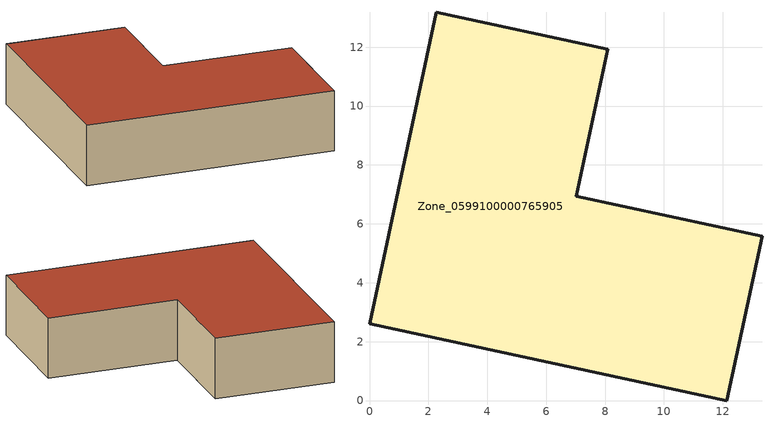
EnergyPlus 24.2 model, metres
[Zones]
Zone_0599100000765905
 floor ground (C_G): 12.13,0 0,2.61 2.27,13.18 8.09,11.93 7.02,6.94 13.33,5.58 z0
 wall outside (C_F): 8.09,11.93 2.27,13.18 0,2.61 12.13,0 13.33,5.58 7.02,6.94 8.09,11.93 z0:3.06
 roof outside (C_R): 13.33,5.58 7.02,6.94 8.09,11.93 2.27,13.18 0,2.61 12.13,0 z3.06
[BUILDING]
Pand.0599100000765905: North Axis=0; Terrain=City; Loads Convergence Tolerance Value=0.04; Temperature Convergence Tolerance Value=0.4; Solar Distribution=FullExterior; Maximum Number of Warmup Days=25; Minimum Number of Warmup Days=1
[Site:Location]
Rotterdam.The.Hague.AP_ZH_NLD Design_Conditions: Latitude=51.96; Longitude=4.45; Time Zone=1; Elevation=-4.5
[SITE:GROUNDTEMPERATURE:BUILDINGSURFACE]
18, 18, 18, 18, 18, 18, 18, 18, 18, 18, 18, 18
[MATERIAL] Thermal Absorptance=0.9; Solar Absorptance=0.7; Visible Absorptance=0.7
Name | Roughness | Thickness | Conductivity | Density | Specific Heat
G.TI.1975-1991 | MediumSmooth | 0.15 | 0.288461 | 540 | 1210
F.TI.1975-1991 | Rough | 0.3 | 0.230769 | 1920 | 840
R.TI.1975-1991 | MediumRough | 0.2 | 0.153846 | 1500 | 1000
[CONSTRUCTION]
C_G: G.TI.1975-1991
C_F: F.TI.1975-1991
C_R: R.TI.1975-1991
[ZONE]
Zone_0599100000765905: Type=1; Multiplier=1; Ceiling Height=Autocalculate; Volume=Autocalculate; Floor Area=autocalculate; Part of Total Floor Area=Yes
[ZONEINFILTRATION:DESIGNFLOWRATE]
Infil_Zone_0599100000765905: Zone or ZoneList or Space or SpaceList=Zone_0599100000765905; Schedule=AlwaysOn; Design Flow Rate Calculation Method=Flow/Area; Flow Rate per Floor Area=0.003; Constant Term Coefficient=1; Temperature Term Coefficient=0; Velocity Term Coefficient=0; Velocity Squared Term Coefficient=0
[HVACTEMPLATE:ZONE:IDEALLOADSAIRSYSTEM]
Zone_0599100000765905: Maximum Heating Supply Air Temperature=50; Minimum Cooling Supply Air Temperature=13; Maximum Heating Supply Air Humidity Ratio=0.0156; Minimum Cooling Supply Air Humidity Ratio=0.0077; Heating Limit=NoLimit; Cooling Limit=NoLimit; Dehumidification Control Type=ConstantSensibleHeatRatio; Cooling Sensible Heat Ratio=0.7; Dehumidification Setpoint=60; Humidification Control Type=None; Humidification Setpoint=30; Outdoor Air Method=None; Outdoor Air Flow Rate per Person=0.00944; Outdoor Air Flow Rate per Zone Floor Area=0; Outdoor Air Flow Rate per Zone=0; Demand Controlled Ventilation Type=None; Outdoor Air Economizer Type=NoEconomizer; Heat Recovery Type=None; Sensible Heat Recovery Effectiveness=0.7; Latent Heat Recovery Effectiveness=0.65
[ZONECONTROL:THERMOSTAT]
ThermostatControl_Zone_0599100000765905: Zone or ZoneList=Zone_0599100000765905; Control Type Schedule=DualSetpointControlType; Control 1=Thermostat_Zone_0599100000765905; Temperature Difference Between Cutout And Setpoint=0
[THERMOSTATSETPOINT:DUALSETPOINT]
Thermostat_Zone_0599100000765905: Heating Setpoint Temperature Schedule=HeatingSetpoint_Zone_0599100000765905; Cooling Setpoint Temperature Schedule=CoolingSetpoint_Zone_0599100000765905
[SCHEDULE:COMPACT]
HeatingSetpoint_Zone_0599100000765905: Through: 12/31, For: AllDays, Until: 24:00, 21
CoolingSetpoint_Zone_0599100000765905: Through: 12/31, For: AllDays, Until: 24:00, 24
DualSetpointControlType: Through: 12/31, For: AllDays, Until: 24:00, 4
AlwaysOn: Through: 12/31, For: AllDays, Until: 24:00, 1
